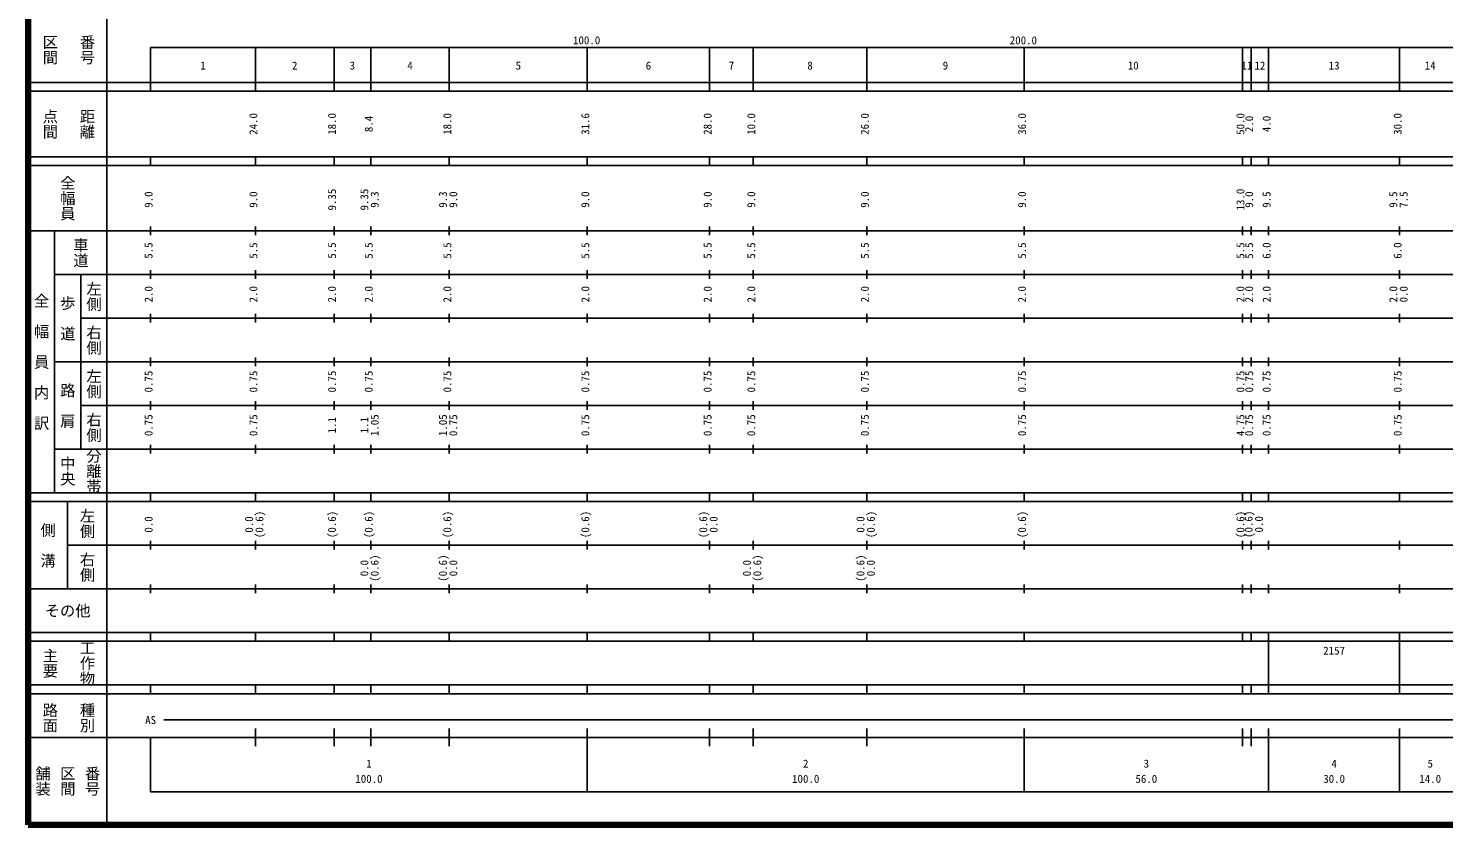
# Model space of a CAD drawing. Units: millimetres on the paper, enlarged 1000 times. Extents: x 40000 to 680000, y 20000 to 380000.
# Drawn here: x 40000 to 364084, y 20000 to 202409 of the extents above; entities that cross this region are included whole.
import ezdxf
from ezdxf.enums import TextEntityAlignment as Align

# ---------------------------------------------------------------- set-up
doc = ezdxf.new("R2010")
doc.units = ezdxf.units.MM
doc.header["$LTSCALE"] = 1000
doc.layers.add('M-TTL', color=2, linetype='Continuous', lineweight=140)
doc.layers.add('M-TTL-BAND', color=7, linetype='Continuous', lineweight=25)
doc.styles.add('@ＭＳ ゴシック', font='')
doc.styles.add('ＭＳ ゴシック', font='')
doc.styles.get('@ＭＳ ゴシック').set_extended_font_data('@MS Gothic')
doc.styles.get('ＭＳ ゴシック').set_extended_font_data('MS Gothic')

msp = doc.modelspace()

# ---------------------------------------------------------------- linework, layer by layer
at = {"layer": 'M-TTL'}
for p, q in [((40000, 380000), (40000, 20000)), ((40000, 20000), (680000, 20000))]:
    msp.add_line(p, q, dxfattribs=at)
at = {"layer": 'M-TTL-BAND'}
for p, q in [((58000, 370000), (58000, 20000)), ((68000, 198000), (579000, 198000)), ((68000, 198000), (68000, 188000)), ((92000, 188000), (92000, 198000)), ((110000, 188000), (110000, 198000)), ((118400, 188000), (118400, 198000)), ((136400, 188000), (136400, 198000)), ((168000, 188000), (168000, 198000)), ((196000, 188000), (196000, 198000)), ((206000, 188000), (206000, 198000)), ((232000, 188000), (232000, 198000)), ((268000, 188000), (268000, 198000)), ((318000, 188000), (318000, 198000)), ((320000, 188000), (320000, 198000)), ((324000, 188000), (324000, 198000)), ((354000, 188000), (354000, 198000)), ((40000, 190000), (579000, 190000)), ((40000, 188000), (579000, 188000)), ((40000, 173000), (579000, 173000)), ((68000, 171000), (68000, 173000)), ((92000, 171000), (92000, 173000)), ((110000, 171000), (110000, 173000)), ((118400, 171000), (118400, 173000)), ((136400, 171000), (136400, 173000)), ((168000, 171000), (168000, 173000)), ((196000, 171000), (196000, 173000)), ((206000, 171000), (206000, 173000)), ((232000, 171000), (232000, 173000)), ((268000, 171000), (268000, 173000)), ((318000, 171000), (318000, 173000)), ((320000, 171000), (320000, 173000)), ((324000, 171000), (324000, 173000)), ((354000, 171000), (354000, 173000)), ((40000, 171000), (579000, 171000)), ((40000, 156000), (579000, 156000)), ((46000, 96000), (46000, 156000)), ((68000, 155000), (68000, 157000)), ((92000, 155000), (92000, 157000)), ((110000, 155000), (110000, 157000)), ((118400, 155000), (118400, 157000)), ((136400, 155000), (136400, 157000)), ((168000, 155000), (168000, 157000)), ((196000, 155000), (196000, 157000)), ((206000, 155000), (206000, 157000)), ((232000, 155000), (232000, 157000)), ((268000, 155000), (268000, 157000)), ((318000, 155000), (318000, 157000)), ((320000, 155000), (320000, 157000)), ((324000, 155000), (324000, 157000)), ((354000, 155000), (354000, 157000)), ((46000, 146000), (579000, 146000)), ((52000, 146000), (52000, 106000)), ((68000, 145000), (68000, 147000)), ((92000, 145000), (92000, 147000)), ((110000, 145000), (110000, 147000)), ((118400, 145000), (118400, 147000)), ((136400, 145000), (136400, 147000)), ((168000, 145000), (168000, 147000)), ((196000, 145000), (196000, 147000)), ((206000, 145000), (206000, 147000)), ((232000, 145000), (232000, 147000)), ((268000, 145000), (268000, 147000)), ((318000, 145000), (318000, 147000)), ((320000, 145000), (320000, 147000)), ((324000, 145000), (324000, 147000)), ((354000, 145000), (354000, 147000)), ((68000, 135000), (68000, 137000)), ((92000, 135000), (92000, 137000)), ((110000, 135000), (110000, 137000)), ((118400, 135000), (118400, 137000)), ((136400, 135000), (136400, 137000)), ((168000, 135000), (168000, 137000)), ((196000, 135000), (196000, 137000)), ((206000, 135000), (206000, 137000)), ((232000, 135000), (232000, 137000)), ((268000, 135000), (268000, 137000)), ((318000, 135000), (318000, 137000)), ((320000, 135000), (320000, 137000)), ((324000, 135000), (324000, 137000)), ((354000, 135000), (354000, 137000)), ((52000, 136000), (579000, 136000)), ((68000, 125000), (68000, 127000)), ((92000, 125000), (92000, 127000)), ((110000, 125000), (110000, 127000)), ((118400, 125000), (118400, 127000)), ((136400, 125000), (136400, 127000)), ((168000, 125000), (168000, 127000)), ((196000, 125000), (196000, 127000)), ((206000, 125000), (206000, 127000)), ((232000, 125000), (232000, 127000)), ((268000, 125000), (268000, 127000)), ((318000, 125000), (318000, 127000)), ((320000, 125000), (320000, 127000)), ((324000, 125000), (324000, 127000)), ((354000, 125000), (354000, 127000)), ((46000, 126000), (579000, 126000)), ((68000, 115000), (68000, 117000)), ((92000, 115000), (92000, 117000)), ((110000, 115000), (110000, 117000)), ((118400, 115000), (118400, 117000)), ((136400, 115000), (136400, 117000)), ((168000, 115000), (168000, 117000)), ((196000, 115000), (196000, 117000)), ((206000, 115000), (206000, 117000)), ((232000, 115000), (232000, 117000)), ((268000, 115000), (268000, 117000)), ((318000, 115000), (318000, 117000)), ((320000, 115000), (320000, 117000)), ((324000, 115000), (324000, 117000)), ((354000, 115000), (354000, 117000)), ((52000, 116000), (579000, 116000)), ((68000, 105000), (68000, 107000)), ((92000, 105000), (92000, 107000)), ((110000, 105000), (110000, 107000)), ((118400, 105000), (118400, 107000)), ((136400, 105000), (136400, 107000)), ((168000, 105000), (168000, 107000)), ((196000, 105000), (196000, 107000)), ((206000, 105000), (206000, 107000)), ((232000, 105000), (232000, 107000)), ((268000, 105000), (268000, 107000)), ((318000, 105000), (318000, 107000)), ((320000, 105000), (320000, 107000)), ((324000, 105000), (324000, 107000)), ((354000, 105000), (354000, 107000)), ((46000, 106000), (579000, 106000)), ((40000, 96000), (579000, 96000)), ((40000, 94000), (579000, 94000)), ((49000, 94000), (49000, 74000)), ((68000, 94000), (68000, 96000)), ((92000, 94000), (92000, 96000)), ((110000, 94000), (110000, 96000)), ((118400, 94000), (118400, 96000)), ((136400, 94000), (136400, 96000)), ((168000, 94000), (168000, 96000)), ((196000, 94000), (196000, 96000)), ((206000, 94000), (206000, 96000)), ((232000, 94000), (232000, 96000)), ((268000, 94000), (268000, 96000)), ((318000, 94000), (318000, 96000)), ((320000, 94000), (320000, 96000)), ((324000, 94000), (324000, 96000)), ((354000, 94000), (354000, 96000)), ((68000, 83000), (68000, 85000)), ((92000, 83000), (92000, 85000)), ((110000, 83000), (110000, 85000)), ((118400, 83000), (118400, 85000)), ((136400, 83000), (136400, 85000)), ((168000, 83000), (168000, 85000)), ((196000, 83000), (196000, 85000)), ((206000, 83000), (206000, 85000)), ((232000, 83000), (232000, 85000)), ((268000, 83000), (268000, 85000)), ((318000, 83000), (318000, 85000)), ((320000, 83000), (320000, 85000)), ((324000, 83000), (324000, 85000)), ((354000, 83000), (354000, 85000)), ((49000, 84000), (579000, 84000)), ((68000, 73000), (68000, 75000)), ((92000, 73000), (92000, 75000)), ((110000, 73000), (110000, 75000)), ((118400, 73000), (118400, 75000)), ((136400, 73000), (136400, 75000)), ((168000, 73000), (168000, 75000)), ((196000, 73000), (196000, 75000)), ((206000, 73000), (206000, 75000)), ((232000, 73000), (232000, 75000)), ((268000, 73000), (268000, 75000)), ((318000, 73000), (318000, 75000)), ((320000, 73000), (320000, 75000)), ((324000, 73000), (324000, 75000)), ((354000, 73000), (354000, 75000)), ((40000, 74000), (579000, 74000)), ((40000, 64000), (579000, 64000)), ((40000, 62000), (579000, 62000)), ((68000, 62000), (68000, 64000)), ((92000, 62000), (92000, 64000)), ((110000, 62000), (110000, 64000)), ((118400, 62000), (118400, 64000)), ((136400, 62000), (136400, 64000)), ((168000, 62000), (168000, 64000)), ((196000, 62000), (196000, 64000)), ((206000, 62000), (206000, 64000)), ((232000, 62000), (232000, 64000)), ((268000, 62000), (268000, 64000)), ((318000, 62000), (318000, 64000)), ((320000, 62000), (320000, 64000)), ((324000, 62000), (324000, 64000)), ((324000, 52000), (324000, 62000)), ((354000, 62000), (354000, 64000)), ((354000, 52000), (354000, 62000)), ((40000, 52000), (579000, 52000)), ((68000, 50000), (68000, 52000)), ((92000, 50000), (92000, 52000)), ((110000, 50000), (110000, 52000)), ((118400, 50000), (118400, 52000)), ((136400, 50000), (136400, 52000)), ((168000, 50000), (168000, 52000)), ((196000, 50000), (196000, 52000)), ((206000, 50000), (206000, 52000)), ((232000, 50000), (232000, 52000)), ((268000, 50000), (268000, 52000)), ((318000, 50000), (318000, 52000)), ((320000, 50000), (320000, 52000)), ((324000, 50000), (324000, 52000)), ((354000, 50000), (354000, 52000)), ((40000, 50000), (579000, 50000)), ((71000, 44000), (569000, 44000)), ((40000, 40000), (579000, 40000)), ((68000, 40000), (68000, 27500)), ((92000, 38000), (92000, 42000)), ((110000, 38000), (110000, 42000)), ((118400, 38000), (118400, 42000)), ((136400, 38000), (136400, 42000)), ((168000, 27500), (168000, 42000)), ((196000, 38000), (196000, 42000)), ((206000, 38000), (206000, 42000)), ((232000, 38000), (232000, 42000)), ((268000, 27500), (268000, 42000)), ((318000, 38000), (318000, 42000)), ((320000, 38000), (320000, 42000)), ((324000, 27500), (324000, 42000)), ((354000, 27500), (354000, 42000)), ((68000, 27500), (579000, 27500))]:
    msp.add_line(p, q, dxfattribs=at)

# ---------------------------------------------------------------- texts
at = {"layer": 'M-TTL-BAND', "style": '@ＭＳ ゴシック'}
for s, p in [('区間', (45000, 197500)), ('番号', (53500, 197500)), ('点間', (45000, 180500)), ('距離', (53500, 180500)), ('全幅員', (49000, 163500)), ('車道', (52000, 151000)), ('左側', (55000, 141000)), ('全\u3000幅\u3000員\u3000内\u3000訳', (43000, 126000)), ('歩\u3000道', (49000, 136000)), ('右側', (55000, 131000)), ('左側', (55000, 121000)), ('路\u3000肩', (49000, 116000)), ('右側', (55000, 111000)), ('中央', (49000, 101000)), ('分離帯', (55000, 101000)), ('左側', (53500, 89000)), ('側\u3000溝', (44500, 84000)), ('右側', (53500, 79000)), ('工作物', (53500, 57000)), ('主要', (45000, 57000)), ('路面', (45000, 44500)), ('種別', (53500, 44500)), ('舗装', (43333, 30000)), ('区間', (49000, 30000)), ('番号', (54667, 30000))]:
    msp.add_text(s, height=2566, rotation=270, dxfattribs=at).set_placement(p, align=Align.MIDDLE_CENTER)
at = {"layer": 'M-TTL-BAND', "style": 'ＭＳ ゴシック'}
for s, p in [('100.0', (167844, 198195)), ('200.0', (267844, 198195)), ('1', (80000, 192405)), ('2', (101000, 192405)), ('3', (114200, 192405)), ('4', (127400, 192405)), ('5', (152200, 192405)), ('6', (182000, 192405)), ('7', (201000, 192405)), ('8', (219000, 192405)), ('9', (250000, 192405)), ('10', (293000, 192405)), ('11', (319000, 192405)), ('12', (322000, 192405)), ('13', (339000, 192405)), ('14', (361000, 192405)), ('AS', (68000, 42500)), ('1', (118000, 32523)), ('2', (218000, 32523)), ('3', (296000, 32523)), ('4', (339000, 32523)), ('5', (361000, 32523)), ('100.0', (118000, 29033)), ('100.0', (218000, 29033)), ('56.0', (296000, 29033)), ('30.0', (339000, 29033)), ('14.0', (361000, 29033))]:
    msp.add_text(s, height=1833, dxfattribs=at).set_placement(p, align=Align.BOTTOM_CENTER)
for s, p in [('24.0', (93000, 180500)), ('18.0', (111000, 180500)), ('8.4', (119400, 180500)), ('18.0', (137400, 180500)), ('31.6', (169000, 180500)), ('28.0', (197000, 180500)), ('10.0', (207000, 180500)), ('26.0', (233000, 180500)), ('36.0', (269000, 180500)), ('50.0', (319000, 180500)), ('2.0', (321000, 180500)), ('4.0', (325000, 180500)), ('30.0', (355000, 180500)), ('9.35', (111000, 163174)), ('9.35', (118400, 163174)), ('13.0', (319000, 163174)), ('9.0', (69000, 163174)), ('9.0', (93000, 163174)), ('9.3', (120770, 163174)), ('9.3', (136400, 163174)), ('9.0', (138770, 163174)), ('9.0', (169000, 163174)), ('9.0', (197000, 163174)), ('9.0', (207000, 163174)), ('9.0', (233000, 163174)), ('9.0', (269000, 163174)), ('9.0', (321000, 163174)), ('9.5', (325000, 163174)), ('9.5', (354000, 163174)), ('7.5', (356370, 163174)), ('5.5', (69000, 151500)), ('5.5', (93000, 151500)), ('5.5', (111000, 151500)), ('5.5', (119400, 151500)), ('5.5', (137400, 151500)), ('5.5', (169000, 151500)), ('5.5', (197000, 151500)), ('5.5', (207000, 151500)), ('5.5', (233000, 151500)), ('5.5', (269000, 151500)), ('5.5', (319000, 151500)), ('5.5', (321000, 151500)), ('6.0', (325000, 151500)), ('6.0', (355000, 151500)), ('2.0', (69000, 141500)), ('2.0', (93000, 141500)), ('2.0', (111000, 141500)), ('2.0', (119400, 141500)), ('2.0', (137400, 141500)), ('2.0', (169000, 141500)), ('2.0', (197000, 141500)), ('2.0', (207000, 141500)), ('2.0', (233000, 141500)), ('2.0', (269000, 141500)), ('2.0', (319000, 141500)), ('2.0', (321000, 141500)), ('2.0', (325000, 141500)), ('2.0', (354000, 141500)), ('0.0', (356370, 141500)), ('0.75', (69000, 121500)), ('0.75', (93000, 121500)), ('0.75', (111000, 121500)), ('0.75', (119400, 121500)), ('0.75', (137400, 121500)), ('0.75', (169000, 121500)), ('0.75', (197000, 121500)), ('0.75', (207000, 121500)), ('0.75', (233000, 121500)), ('0.75', (269000, 121500)), ('0.75', (319000, 121500)), ('0.75', (321000, 121500)), ('0.75', (325000, 121500)), ('0.75', (355000, 121500)), ('0.75', (69000, 111500)), ('0.75', (93000, 111500)), ('1.05', (120770, 111500)), ('1.05', (136400, 111500)), ('0.75', (138770, 111500)), ('0.75', (169000, 111500)), ('0.75', (197000, 111500)), ('0.75', (207000, 111500)), ('0.75', (233000, 111500)), ('0.75', (269000, 111500)), ('4.75', (319000, 111500)), ('0.75', (321000, 111500)), ('0.75', (325000, 111500)), ('0.75', (355000, 111500)), ('1.1', (111000, 111500)), ('1.1', (118400, 111500)), ('(0.6)', (94370, 88764)), ('(0.6)', (111000, 88764)), ('(0.6)', (119400, 88764)), ('(0.6)', (137400, 88764)), ('(0.6)', (169000, 88764)), ('(0.6)', (196000, 88764)), ('(0.6)', (234370, 88764)), ('(0.6)', (269000, 88764)), ('(0.6)', (319000, 88764)), ('(0.6)', (320875, 88804)), ('0.0', (69000, 88764)), ('0.0', (92000, 88764)), ('0.0', (198370, 88764)), ('0.0', (232000, 88764)), ('0.0', (323245, 88804)), ('(0.6)', (120770, 78764)), ('(0.6)', (136400, 78764)), ('(0.6)', (208370, 78764)), ('(0.6)', (232000, 78764)), ('0.0', (118400, 78764)), ('0.0', (138770, 78764)), ('0.0', (206000, 78764)), ('0.0', (234370, 78764))]:
    msp.add_text(s, height=1833, rotation=90, dxfattribs=at).set_placement(p, align=Align.BOTTOM_CENTER)
msp.add_text('その他', height=2566, dxfattribs=at).set_placement((49000, 69000), align=Align.MIDDLE_CENTER)
msp.add_text('2157', height=1833, dxfattribs=at).set_placement((336500, 58405), align=Align.BOTTOM_LEFT)

doc.saveas('drawing.dxf')
